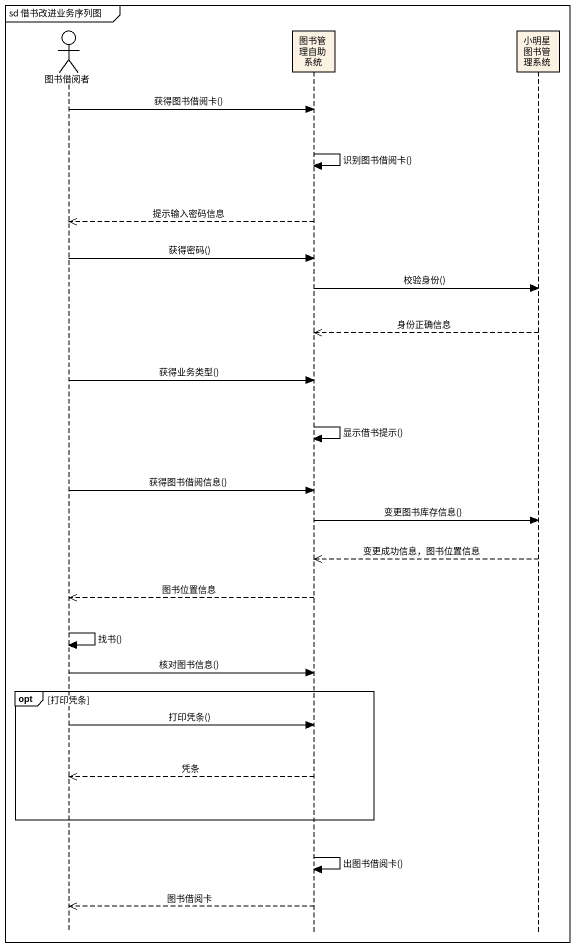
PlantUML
@startuml
mainframe sd 借书改进业务序列图
hide footbox
actor 图书借阅者
participant 图书管理自助系统
participant 小明星图书管理系统

图书借阅者 -> 图书管理自助系统 : 获得图书借阅卡()
图书管理自助系统 -> 图书管理自助系统 : 识别图书借阅卡()
图书管理自助系统 -->> 图书借阅者 : 提示输入密码信息
图书借阅者 -> 图书管理自助系统 : 获得密码()
图书管理自助系统 -> 小明星图书管理系统 : 校验身份()
小明星图书管理系统 -->> 图书管理自助系统 : 身份正确信息
图书借阅者 -> 图书管理自助系统 : 获得业务类型()
图书管理自助系统 -> 图书管理自助系统 : 显示借书提示()
图书借阅者 -> 图书管理自助系统 : 获得图书借阅信息()
图书管理自助系统 -> 小明星图书管理系统 : 变更图书库存信息()
小明星图书管理系统 -->> 图书管理自助系统 : 变更成功信息，图书位置信息
图书管理自助系统 -->> 图书借阅者 : 图书位置信息
图书借阅者 -> 图书借阅者 : 找书()
图书借阅者 -> 图书管理自助系统 : 核对图书信息()
opt 打印凭条
  图书借阅者 -> 图书管理自助系统 : 打印凭条()
  图书管理自助系统 -->> 图书借阅者 : 凭条
end
图书管理自助系统 -> 图书管理自助系统 : 出图书借阅卡()
图书管理自助系统 -->> 图书借阅者 : 图书借阅卡
@enduml
